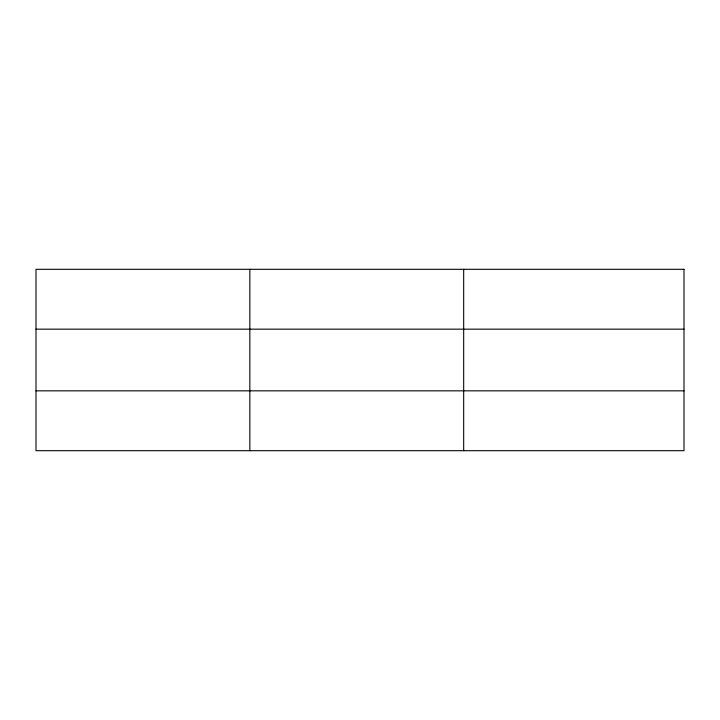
<?xml version="1.0" encoding="UTF-8"?>
<svg xmlns="http://www.w3.org/2000/svg" width="720" height="720" viewBox="0 0 720 720"><rect width="100%" height="100%" fill="white"/><g stroke="black" fill="none" stroke-linecap="round" stroke-linejoin="round"><path stroke-width="1.08" d="M249.84 269.307L249.84 450.693M463.68 269.307L463.68 450.693M36 329.166L684 329.166M36 390.834L684 390.834M684 269.307L684 450.693L36 450.693L36 269.307L684 269.307"/></g></svg>
